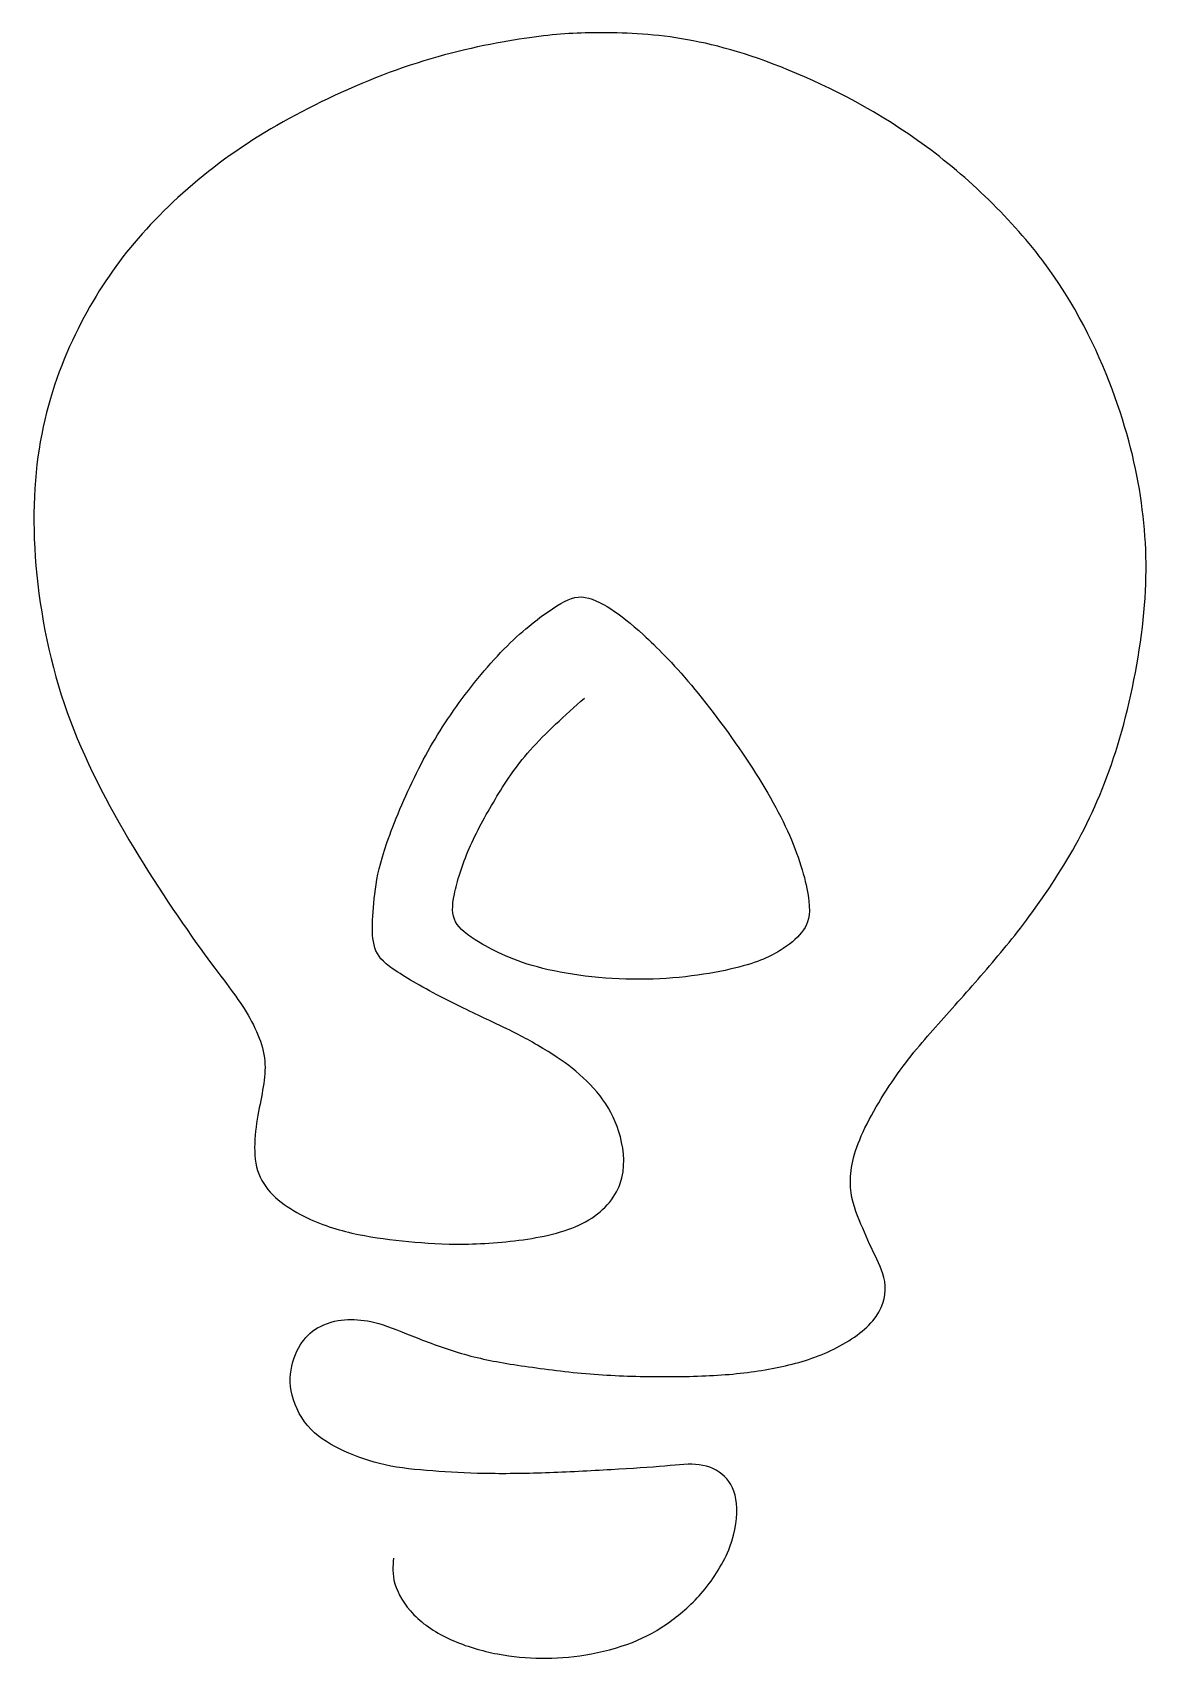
# Model space of a CAD drawing. Extents: x -0.001 to 0.455, y 0 to 0.664.
import ezdxf

# ---------------------------------------------------------------- set-up
doc = ezdxf.new("R2010")
doc.units = 0
doc.layers.add('Layer_2', color=7, linetype='CONTINUOUS')

msp = doc.modelspace()

# ---------------------------------------------------------------- linework, layer by layer
at = {"layer": 'Layer_2', "color": 7}
for points in [[(0.200414, 0.661656), (0.189193, 0.659969), (0.174488, 0.657126), (0.15942, 0.652514)], [(0.228862, 0.663979), (0.219293, 0.663864), (0.211635, 0.663343), (0.200414, 0.661656)], [(0.262324, 0.661936), (0.249806, 0.663803), (0.238431, 0.664094), (0.228862, 0.663979)], [(0.305228, 0.65002), (0.288414, 0.656639), (0.274842, 0.66007), (0.262324, 0.661936)], [(0.15942, 0.652514), (0.144352, 0.647902), (0.128965, 0.641534), (0.114765, 0.634441)], [(0.361162, 0.620032), (0.342048, 0.63361), (0.322042, 0.643401), (0.305228, 0.65002)], [(0.114765, 0.634441), (0.100564, 0.627349), (0.087571, 0.619543), (0.075718, 0.61067)], [(0.412, 0.571254), (0.398475, 0.589103), (0.380276, 0.606454), (0.361162, 0.620032)], [(0.075718, 0.61067), (0.063866, 0.601797), (0.053169, 0.591867), (0.044261, 0.581871)], [(0.044261, 0.581871), (0.035353, 0.571876), (0.028241, 0.561821), (0.021674, 0.549926)], [(0.440634, 0.518386), (0.434371, 0.535066), (0.425525, 0.553406), (0.412, 0.571254)], [(0.021674, 0.549926), (0.015108, 0.538031), (0.009089, 0.5243), (0.005167, 0.508859)], [(0.452631, 0.472024), (0.450575, 0.486694), (0.446897, 0.501706), (0.440634, 0.518386)], [(0.005167, 0.508859), (0.001246, 0.493417), (-0.000573, 0.476295), (0.000159, 0.457146)], [(0.453658, 0.427212), (0.455114, 0.443078), (0.454686, 0.457355), (0.452631, 0.472024)], [(0.000159, 0.457146), (0.000891, 0.437998), (0.004168, 0.41692), (0.010062, 0.397282)], [(0.211882, 0.428696), (0.216824, 0.432013), (0.220141, 0.433709), (0.223867, 0.433523)], [(0.223867, 0.433523), (0.227594, 0.433338), (0.23173, 0.431272), (0.235779, 0.428662)], [(0.193373, 0.413487), (0.200373, 0.420442), (0.20694, 0.425379), (0.211882, 0.428696)], [(0.235779, 0.428662), (0.239828, 0.426052), (0.243789, 0.422898), (0.249097, 0.41804)], [(0.444627, 0.378766), (0.448866, 0.393944), (0.452201, 0.411347), (0.453658, 0.427212)], [(0.172646, 0.388748), (0.17894, 0.39756), (0.186372, 0.406531), (0.193373, 0.413487)], [(0.249097, 0.41804), (0.254404, 0.413182), (0.261058, 0.406621), (0.268719, 0.397495)], [(0.010062, 0.397282), (0.015955, 0.377644), (0.024417, 0.359597), (0.03488, 0.341218)], [(0.202834, 0.370989), (0.208964, 0.37788), (0.216996, 0.385069), (0.225029, 0.392257)], [(0.268719, 0.397495), (0.27638, 0.38837), (0.285048, 0.37668), (0.292317, 0.365623)], [(0.156386, 0.36162), (0.161199, 0.371288), (0.166353, 0.379937), (0.172646, 0.388748)], [(0.429166, 0.338727), (0.435257, 0.350672), (0.440388, 0.363587), (0.444627, 0.378766)], [(0.188511, 0.350864), (0.19248, 0.357505), (0.196705, 0.364098), (0.202834, 0.370989)], [(0.292317, 0.365623), (0.299586, 0.354566), (0.305456, 0.344142), (0.309576, 0.334365)], [(0.144279, 0.333114), (0.147099, 0.341269), (0.151572, 0.351953), (0.156386, 0.36162)], [(0.177916, 0.330784), (0.180831, 0.337538), (0.184542, 0.344224), (0.188511, 0.350864)], [(0.03488, 0.341218), (0.045343, 0.322839), (0.056688, 0.305834), (0.066244, 0.292458)], [(0.409512, 0.306837), (0.416695, 0.316851), (0.423076, 0.326781), (0.429166, 0.338727)], [(0.139546, 0.314131), (0.14029, 0.319333), (0.141458, 0.324959), (0.144279, 0.333114)], [(0.309576, 0.334365), (0.313695, 0.324589), (0.316065, 0.315459), (0.316733, 0.30938)], [(0.171845, 0.31214), (0.172885, 0.317212), (0.175002, 0.32403), (0.177916, 0.330784)], [(0.138394, 0.29991), (0.138483, 0.304151), (0.138803, 0.30893), (0.139546, 0.314131)], [(0.172344, 0.300869), (0.170842, 0.303747), (0.170806, 0.307069), (0.171845, 0.31214)], [(0.316733, 0.30938), (0.317401, 0.303301), (0.316368, 0.300272), (0.314502, 0.297548)], [(0.390562, 0.282873), (0.3968, 0.29015), (0.402329, 0.296824), (0.409512, 0.306837)], [(0.139809, 0.28904), (0.138436, 0.292233), (0.138305, 0.29567), (0.138394, 0.29991)], [(0.18236, 0.292254), (0.176812, 0.295555), (0.173846, 0.29799), (0.172344, 0.300869)], [(0.066244, 0.292458), (0.075801, 0.279082), (0.080617, 0.273467), (0.085092, 0.266657)], [(0.207949, 0.281824), (0.196038, 0.284782), (0.187907, 0.288952), (0.18236, 0.292254)], [(0.314502, 0.297548), (0.312636, 0.294825), (0.309937, 0.292407), (0.306151, 0.289894)], [(0.148675, 0.280307), (0.143496, 0.283685), (0.141183, 0.285848), (0.139809, 0.28904)], [(0.306151, 0.289894), (0.302366, 0.287382), (0.297494, 0.284775), (0.28816, 0.28234)], [(0.169586, 0.268565), (0.160414, 0.2732), (0.153854, 0.27693), (0.148675, 0.280307)], [(0.25029, 0.277381), (0.235546, 0.277122), (0.21986, 0.278866), (0.207949, 0.281824)], [(0.28816, 0.28234), (0.278826, 0.279904), (0.265033, 0.277641), (0.25029, 0.277381)], [(0.37189, 0.261645), (0.377946, 0.268407), (0.384323, 0.275597), (0.390562, 0.282873)], [(0.085092, 0.266657), (0.089567, 0.259846), (0.093239, 0.252393), (0.094186, 0.245316)], [(0.190383, 0.258521), (0.182272, 0.262421), (0.178757, 0.263929), (0.169586, 0.268565)], [(0.354092, 0.240298), (0.360099, 0.248549), (0.365834, 0.254883), (0.37189, 0.261645)], [(0.207973, 0.249152), (0.201774, 0.252857), (0.198495, 0.254621), (0.190383, 0.258521)], [(0.221506, 0.239805), (0.217468, 0.243188), (0.214171, 0.245447), (0.207973, 0.249152)], [(0.094186, 0.245316), (0.095133, 0.23824), (0.093348, 0.231598), (0.091826, 0.223369)], [(0.232578, 0.228145), (0.229411, 0.232549), (0.225544, 0.236421), (0.221506, 0.239805)], [(0.338148, 0.213406), (0.341855, 0.221963), (0.348084, 0.232047), (0.354092, 0.240298)], [(0.239691, 0.212957), (0.238178, 0.218847), (0.235746, 0.223741), (0.232578, 0.228145)], [(0.091826, 0.223369), (0.090305, 0.215141), (0.08906, 0.205398), (0.091909, 0.197886)], [(0.239621, 0.193957), (0.241802, 0.20018), (0.241204, 0.207067), (0.239691, 0.212957)], [(0.333776, 0.192318), (0.333364, 0.198069), (0.33444, 0.20485), (0.338148, 0.213406)], [(0.091909, 0.197886), (0.094758, 0.190373), (0.10166, 0.185175), (0.10874, 0.181399)], [(0.22543, 0.178316), (0.232474, 0.18217), (0.237439, 0.187734), (0.239621, 0.193957)], [(0.338003, 0.177371), (0.336091, 0.181887), (0.334189, 0.186567), (0.333776, 0.192318)], [(0.10874, 0.181399), (0.11582, 0.177623), (0.12298, 0.175322), (0.129947, 0.173736)], [(0.129947, 0.173736), (0.136914, 0.17215), (0.143602, 0.171298), (0.150513, 0.170568)], [(0.199945, 0.170997), (0.209281, 0.172325), (0.218386, 0.174462), (0.22543, 0.178316)], [(0.343765, 0.164537), (0.341761, 0.168677), (0.339915, 0.172855), (0.338003, 0.177371)], [(0.150513, 0.170568), (0.157423, 0.169838), (0.164458, 0.169241), (0.172769, 0.169199)], [(0.172769, 0.169199), (0.181079, 0.169156), (0.190609, 0.169669), (0.199945, 0.170997)], [(0.347887, 0.152209), (0.347585, 0.156989), (0.345768, 0.160399), (0.343765, 0.164537)], [(0.342872, 0.137909), (0.346846, 0.142639), (0.348188, 0.147429), (0.347887, 0.152209)], [(0.111185, 0.131005), (0.113519, 0.133621), (0.115694, 0.13527), (0.11993, 0.136766)], [(0.11993, 0.136766), (0.124166, 0.138263), (0.127238, 0.138477), (0.130928, 0.138361)], [(0.130928, 0.138361), (0.134618, 0.138247), (0.137738, 0.137778), (0.142695, 0.136175)], [(0.142695, 0.136175), (0.147652, 0.134572), (0.152684, 0.13241), (0.158852, 0.130019)], [(0.325634, 0.125698), (0.332403, 0.128886), (0.338898, 0.13318), (0.342872, 0.137909)], [(0.105879, 0.121059), (0.107166, 0.125604), (0.108851, 0.128388), (0.111185, 0.131005)], [(0.158852, 0.130019), (0.165019, 0.127628), (0.171678, 0.125281), (0.178564, 0.123496)], [(0.105528, 0.107433), (0.104303, 0.112391), (0.104592, 0.116514), (0.105879, 0.121059)], [(0.178564, 0.123496), (0.185449, 0.121711), (0.192459, 0.120516), (0.200645, 0.119317)], [(0.304459, 0.118897), (0.311869, 0.120445), (0.318866, 0.12251), (0.325634, 0.125698)], [(0.200645, 0.119317), (0.208831, 0.118119), (0.218106, 0.116929), (0.227277, 0.116184)], [(0.227277, 0.116184), (0.236448, 0.11544), (0.245463, 0.115147), (0.254485, 0.115081)], [(0.254485, 0.115081), (0.263507, 0.115014), (0.272556, 0.115175), (0.28096, 0.115761)], [(0.28096, 0.115761), (0.289363, 0.116347), (0.297049, 0.117349), (0.304459, 0.118897)], [(0.113266, 0.093512), (0.109526, 0.097388), (0.106753, 0.102474), (0.105528, 0.107433)], [(0.126798, 0.084676), (0.121683, 0.087), (0.117006, 0.089635), (0.113266, 0.093512)], [(0.143535, 0.079027), (0.137424, 0.080357), (0.131913, 0.082352), (0.126798, 0.084676)], [(0.163023, 0.076532), (0.15628, 0.077047), (0.149646, 0.077697), (0.143535, 0.079027)], [(0.184161, 0.075493), (0.176533, 0.075639), (0.169766, 0.076016), (0.163023, 0.076532)], [(0.209071, 0.075737), (0.200157, 0.075434), (0.191788, 0.075347), (0.184161, 0.075493)], [(0.235879, 0.077051), (0.227369, 0.076563), (0.217984, 0.076041), (0.209071, 0.075737)], [(0.257874, 0.078507), (0.251933, 0.077988), (0.24439, 0.077539), (0.235879, 0.077051)], [(0.271938, 0.07908), (0.268006, 0.079604), (0.263814, 0.079028), (0.257874, 0.078507)], [(0.282186, 0.074337), (0.279486, 0.076934), (0.275871, 0.078555), (0.271938, 0.07908)], [(0.287151, 0.063226), (0.286652, 0.068186), (0.284886, 0.071741), (0.282186, 0.074337)], [(0.284436, 0.045513), (0.286879, 0.051914), (0.28765, 0.058265), (0.287151, 0.063226)], [(0.14697, 0.040964), (0.146667, 0.037706), (0.146366, 0.03447), (0.147542, 0.030497)], [(0.273525, 0.027471), (0.277877, 0.032664), (0.281993, 0.039113), (0.284436, 0.045513)], [(0.147542, 0.030497), (0.148718, 0.026524), (0.15134, 0.021892), (0.155331, 0.017798)], [(0.259899, 0.014975), (0.264588, 0.018346), (0.269173, 0.022279), (0.273525, 0.027471)], [(0.155331, 0.017798), (0.159322, 0.013703), (0.164534, 0.010295), (0.170535, 0.007606)], [(0.2446, 0.006524), (0.250429, 0.008806), (0.25521, 0.011605), (0.259899, 0.014975)], [(0.170535, 0.007606), (0.176536, 0.004917), (0.183183, 0.003016), (0.189433, 0.001799)], [(0.189433, 0.001799), (0.195682, 0.000582), (0.201443, 0.000067), (0.207311, 0.000006)], [(0.207311, 0.000006), (0.213178, -0.000057), (0.219108, 0.000337), (0.225517, 0.001415)], [(0.225517, 0.001415), (0.231926, 0.002491), (0.238772, 0.004243), (0.2446, 0.006524)]]:
    msp.add_open_spline(points, degree=3, dxfattribs=at)

doc.saveas('drawing.dxf')
